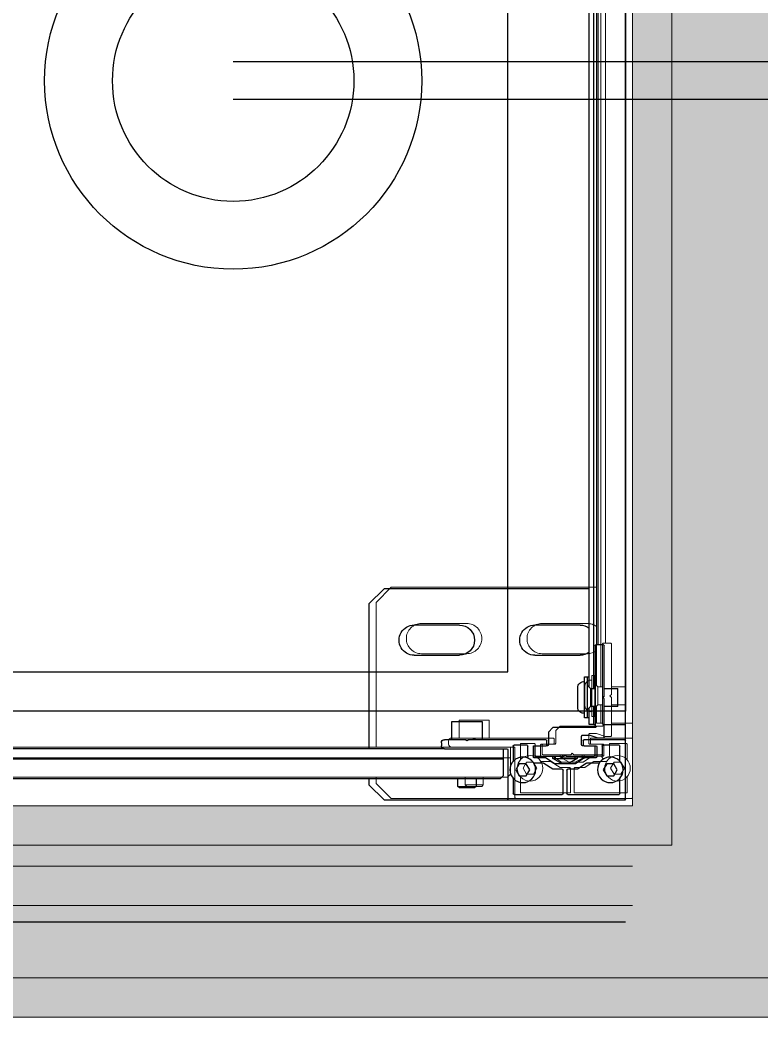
# Model space of a CAD drawing. Header units: centimetres. Extents: x 2666 to 9670, y 1889 to 5633.
# Drawn here: x 3788.61 to 3813.18, y 3242.48 to 3275.54 of the extents above; entities that cross this region are included whole.
import ezdxf

# ---------------------------------------------------------------- set-up
doc = ezdxf.new("R2010")
doc.units = ezdxf.units.CM
doc.header["$LTSCALE"] = 12.7
doc.linetypes.add('prlm_vmc', pattern=[0.282222, 0.141111, -0.141111])
for name, color, linetype, lineweight in [('B amÈnagement intÈrieur', 7, 'Continuous', 5), ('B aménagement intérieur', 7, 'Continuous', 5), ('B GÈnÈral', 7, 'Continuous', 5), ('B Général', 7, 'Continuous', 5), ('C ANNOTATIONS-prestations', 7, 'Continuous', 5), ('F REMPLISSAGE-vert clair', 7, 'Continuous', 13), ('F REMPLISSAGE-vert clair-1', 7, 'Continuous', 5), ('F REMPLISSAGE-vert foncÈ', 7, 'Continuous', 5), ('F REMPLISSAGE-vert foncé', 7, 'Continuous', 13)]:
    doc.layers.add(name, color=color, linetype=linetype, lineweight=lineweight)
doc.layers.add('MTI900_Alu', color=252, linetype='Continuous')
doc.layers.add('prlm-CHAUFF', color=4, linetype='Continuous')

# ---------------------------------------------------------------- blocks, each defined once
blk = doc.blocks.new('G 100_80')
at = {"layer": 'B Général', "color": 7, "linetype": 'Continuous', "lineweight": 5, "flags": 128}
blk.add_lwpolyline([(9.5, -45), (9.5, 45), (48.52, 45), (48.52, -45)], close=True, dxfattribs=at)
at = {"layer": 'C ANNOTATIONS-prestations', "lineweight": 5}
for p, q in [((9.5, 44.75), (9.5, 44.72)), ((9.53, 44.75), (9.5, 44.75)), ((9.5, 44.72), (9.5, 42.78)), ((13.37, 44.75), (9.53, 44.75)), ((17.5, 44.75), (13.37, 44.75)), ((13.4, 43.08), (13.4, 44.72)), ((18, 44.25), (17.5, 44.75)), ((9.68, 44.54), (9.68, 44.033)), ((11.41, 44.57), (9.71, 44.57)), ((11.44, 43.76), (11.44, 44.54)), ((11.56, 44.54), (11.56, 43.76)), ((13.19, 44.57), (11.59, 44.57)), ((13.22, 44.033), (13.22, 44.54)), ((14.45, 44.3), (14.5, 44.35)), ((14.5, 44.35), (15, 44.35)), ((15, 44.35), (15.05, 44.3)), ((13.55, 43.95), (13.65, 44.05)), ((13.65, 44.05), (44.15, 44.05)), ((15.05, 44.3), (14.45, 44.3)), ((14.45, 44.05), (14.45, 44.3)), ((15.05, 44.3), (15.05, 44.05)), ((18, 44.05), (18, 44.25)), ((9.885, 43.95), (9.769, 43.75)), ((9.769, 43.75), (9.885, 43.55)), ((10.115, 43.95), (9.885, 43.95)), ((10.231, 43.75), (10.115, 43.95)), ((10.115, 43.55), (10.231, 43.75)), ((10.803, 43.535), (11.088, 43.725)), ((11.105, 43.73), (11.41, 43.73)), ((11.59, 43.73), (11.904, 43.73)), ((11.904, 43.73), (12.197, 43.535)), ((12.785, 43.95), (12.669, 43.75)), ((12.669, 43.75), (12.785, 43.55)), ((13.015, 43.95), (12.785, 43.95)), ((13.131, 43.75), (13.015, 43.95)), ((13.015, 43.55), (13.131, 43.75)), ((13.55, 43.4), (13.55, 43.95)), ((9.68, 43.467), (9.68, 42.96)), ((9.885, 43.55), (10.115, 43.55)), ((10.364, 43.53), (10.786, 43.53)), ((10.45, 42.98), (10.45, 43.32)), ((10.48, 43.35), (10.841, 43.35)), ((10.858, 43.355), (11.142, 43.545)), ((11.1, 43.377), (11.4, 43.55)), ((11.9, 43.377), (11.1, 43.377)), ((11.1, 43.3), (11.1, 43.377)), ((11.159, 43.55), (11.841, 43.55)), ((11.177, 43.3), (11.177, 43.421)), ((11.6, 43.55), (11.9, 43.377)), ((11.823, 43.3), (11.823, 43.421)), ((11.858, 43.545), (12.15, 43.35)), ((11.9, 43.377), (11.9, 43.3)), ((12.15, 43.35), (12.52, 43.35)), ((12.214, 43.53), (12.536, 43.53)), ((12.55, 43.32), (12.55, 42.98)), ((12.785, 43.55), (13.015, 43.55)), ((13.22, 42.96), (13.22, 43.467)), ((13.55, 43.05), (13.55, 43.4)), ((13.55, 43.4), (44.25, 43.4)), ((10.27, 42.96), (10.27, 43.307)), ((10.5, 43.27), (10.5, 42.98)), ((11.45, 43.3), (10.53, 43.3)), ((11.5, 43.25), (11.45, 43.3)), ((11.55, 43.3), (11.5, 43.25)), ((12.47, 43.3), (11.55, 43.3)), ((12.5, 42.98), (12.5, 43.27)), ((12.73, 43.28), (12.73, 42.96)), ((15.5, 43.05), (13.43, 43.05)), ((15.5, 43.05), (42.27, 43.05)), ((18, 38.25), (18, 43.05)), ((9.5, 42.78), (9.5, 42.25)), ((9.53, 42.75), (10.87, 42.75)), ((9.71, 42.93), (10.24, 42.93)), ((10.2, 42.67), (10.2, 41.4)), ((10.23, 42.7), (10.395, 42.7)), ((10.405, 42.699), (10.695, 42.602)), ((10.87, 42.95), (10.48, 42.95)), ((10.87, 42.95), (10.92, 42.95)), ((10.9, 42.78), (10.9, 42.92)), ((10.95, 42.92), (10.95, 42.63)), ((12.05, 42.5), (12.05, 42.92)), ((12.08, 42.95), (12.13, 42.95)), ((12.1, 42.92), (12.1, 42.78)), ((12.52, 42.95), (12.13, 42.95)), ((12.13, 42.75), (14.7, 42.75)), ((12.76, 42.93), (13.19, 42.93)), ((14.25, 42.15), (14.25, 42.75)), ((14.7, 42.75), (14.729, 42.779)), ((14.8, 42.75), (14.7, 42.75)), ((14.771, 42.779), (14.8, 42.75)), ((14.8, 42.75), (15.5, 42.75)), ((15.25, 42.75), (15.25, 42.15)), ((15.6, 42.85), (15.6, 42.95)), ((10.5, 42.35), (11.9, 42.35)), ((10.92, 42.6), (10.705, 42.6)), ((12.05, 42.5), (11.9, 42.35)), ((9.5, 42.25), (9.5, -42.25)), ((10.2, 42.25), (9.5, 42.25)), ((10.5, 39.63), (10.5, 42.29)), ((10.55, 42.25), (10.5, 42.25)), ((10.55, 42.25), (10.55, 41.65)), ((10.55, 42.25), (10.7, 42.25)), ((10.7, 42.25), (10.7, 41.7)), ((10.7, 42.03), (10.75, 42.03)), ((10.75, 42.03), (10.75, 40.67)), ((10.75, 42.03), (10.85, 42.03)), ((10.85, 42.03), (10.85, 40.67)), ((15.25, 42.15), (14.25, 42.15)), ((10.65, 41.65), (10.75, 41.75)), ((11.08, 41.675), (11.08, 41.025)), ((9.75, 41.65), (9.75, 41.05)), ((9.75, 41.65), (10.2, 41.65)), ((10.25, 41.35), (10.2, 41.4)), ((10.2, 41.3), (10.25, 41.35)), ((10.5, 41.65), (10.65, 41.65)), ((10.65, 41.05), (10.65, 41.65)), ((10.2, 41.05), (9.75, 41.05)), ((10.2, 41.3), (10.2, 39.63)), ((10.65, 41.05), (10.5, 41.05)), ((10.55, 41.05), (10.55, -41.05)), ((10.75, 40.95), (10.65, 41.05)), ((10.7, 41), (10.7, -41)), ((10.75, 40.67), (10.7, 40.67)), ((10.85, 40.67), (10.75, 40.67)), ((12.5, 39.95), (11, 39.95)), ((16.5, 39.95), (15, 39.95)), ((10.23, 39.6), (10.47, 39.6)), ((10.4, 39.6), (10.4, -39.6)), ((11, 38.95), (12.5, 38.95)), ((15, 38.95), (16.5, 38.95)), ((17.5, 37.75), (18, 38.25)), ((10.7, 37.75), (17.5, 37.75))]:
    blk.add_line(p, q, dxfattribs=at)
at = {"layer": 'C ANNOTATIONS-prestations', "lineweight": 5, "flags": 128}
for points in [[(9.5, 44.72, -0.198912), (9.509, 44.741, -0.198912), (9.53, 44.75)], [(13.37, 44.75, -0.198912), (13.391, 44.741, -0.198912), (13.4, 44.72)], [(9.68, 44.54, -0.198912), (9.689, 44.561, -0.198912), (9.71, 44.57)], [(11.41, 44.57, -0.198912), (11.431, 44.561, -0.198912), (11.44, 44.54)], [(11.56, 44.54, -0.198912), (11.569, 44.561, -0.198912), (11.59, 44.57)], [(13.19, 44.57, -0.198912), (13.211, 44.561, -0.198912), (13.22, 44.54)], [(9.68, 44.03, -0.01196), (9.68, 44.031, -0.01196), (9.68, 44.033)], [(13.22, 44.033, -0.01196), (13.22, 44.031, -0.01196), (13.22, 44.03)], [(11.088, 43.725, -0.073633), (11.096, 43.729, -0.073633), (11.105, 43.73)], [(11.44, 43.76, -0.198912), (11.431, 43.739, -0.198912), (11.41, 43.73)], [(11.59, 43.73, -0.198912), (11.569, 43.739, -0.198912), (11.56, 43.76)], [(9.68, 43.467, -0.01196), (9.68, 43.469, -0.01196), (9.68, 43.47)], [(10.225, 43.39, -0.123554), (10.258, 43.354, -0.123554), (10.27, 43.307)], [(10.45, 43.32, -0.198912), (10.459, 43.341, -0.198912), (10.48, 43.35)], [(10.803, 43.535, -0.073633), (10.795, 43.531, -0.073633), (10.786, 43.53)], [(10.858, 43.355, -0.073633), (10.85, 43.351, -0.073633), (10.841, 43.35)], [(11.142, 43.545, -0.073633), (11.15, 43.549, -0.073633), (11.159, 43.55)], [(11.841, 43.55, -0.073633), (11.85, 43.549, -0.073633), (11.858, 43.545)], [(12.214, 43.53, -0.073633), (12.205, 43.531, -0.073633), (12.197, 43.535)], [(12.52, 43.35, -0.198912), (12.541, 43.341, -0.198912), (12.55, 43.32)], [(12.73, 43.28, -0.095961), (12.737, 43.318, -0.095961), (12.758, 43.35)], [(13.22, 43.47, -0.01196), (13.22, 43.469, -0.01196), (13.22, 43.467)], [(10.5, 43.27, -0.198912), (10.509, 43.291, -0.198912), (10.53, 43.3)], [(12.47, 43.3, -0.198912), (12.491, 43.291, -0.198912), (12.5, 43.27)], [(13.43, 43.05, -0.198912), (13.409, 43.059, -0.198912), (13.4, 43.08)], [(15.5, 43.05, -0.198912), (15.571, 43.021, -0.198912), (15.6, 42.95)], [(9.53, 42.75, -0.198912), (9.509, 42.759, -0.198912), (9.5, 42.78)], [(9.71, 42.93, -0.198912), (9.689, 42.939, -0.198912), (9.68, 42.96)], [(10.2, 42.67, -0.198912), (10.209, 42.691, -0.198912), (10.23, 42.7)], [(10.27, 42.96, -0.198912), (10.261, 42.939, -0.198912), (10.24, 42.93)], [(10.395, 42.7, -0.040241), (10.4, 42.7, -0.040241), (10.405, 42.699)], [(10.48, 42.95, -0.198912), (10.459, 42.959, -0.198912), (10.45, 42.98)], [(10.53, 42.95, -0.198912), (10.509, 42.959, -0.198912), (10.5, 42.98)], [(10.87, 42.95, -0.198912), (10.891, 42.941, -0.198912), (10.9, 42.92)], [(10.9, 42.78, -0.198912), (10.891, 42.759, -0.198912), (10.87, 42.75)], [(10.92, 42.95, -0.198912), (10.941, 42.941, -0.198912), (10.95, 42.92)], [(12.05, 42.92, -0.198912), (12.059, 42.941, -0.198912), (12.08, 42.95)], [(12.1, 42.92, -0.198912), (12.109, 42.941, -0.198912), (12.13, 42.95)], [(12.13, 42.75, -0.198912), (12.109, 42.759, -0.198912), (12.1, 42.78)], [(12.5, 42.98, -0.198912), (12.491, 42.959, -0.198912), (12.47, 42.95)], [(12.55, 42.98, -0.198912), (12.541, 42.959, -0.198912), (12.52, 42.95)], [(12.76, 42.93, -0.198912), (12.739, 42.939, -0.198912), (12.73, 42.96)], [(13.22, 42.96, -0.198912), (13.211, 42.939, -0.198912), (13.19, 42.93)], [(14.729, 42.779, -0.198912), (14.75, 42.788, -0.198912), (14.771, 42.779)], [(15.6, 42.85, -0.198912), (15.571, 42.779, -0.198912), (15.5, 42.75)], [(10.5, 42.29, -0.414214), (10.47, 42.32, -0.414214), (10.5, 42.35)], [(10.705, 42.6, -0.040241), (10.7, 42.6, -0.040241), (10.695, 42.602)], [(10.95, 42.63, -0.198912), (10.941, 42.609, -0.198912), (10.92, 42.6)], [(10.85, 41.873, -0.218554), (11.01, 41.827, -0.218554), (11.08, 41.675)], [(10.85, 41.874, -0.003145), (10.853, 41.874, -0.003145), (10.855, 41.874)], [(11.08, 41.025, -0.218554), (11.01, 40.873, -0.218554), (10.85, 40.827)], [(10.855, 40.827, -0.003145), (10.853, 40.826, -0.003145), (10.85, 40.826)], [(10.7, 39.85, -0.080612), (10.842, 39.924, -0.080612), (11, 39.95)], [(12.5, 39.95, -0.414214), (13, 39.45, -0.414214), (12.5, 38.95)], [(15, 38.95, -0.414214), (14.5, 39.45, -0.414214), (15, 39.95)], [(16.5, 39.95, -0.414214), (17, 39.45, -0.414214), (16.5, 38.95)], [(10.23, 39.6, -0.198912), (10.209, 39.609, -0.198912), (10.2, 39.63)], [(10.5, 39.63, -0.198912), (10.491, 39.609, -0.198912), (10.47, 39.6)], [(11, 38.95, -0.080612), (10.842, 38.976, -0.080612), (10.7, 39.05)]]:
    blk.add_lwpolyline(points, format="xyb", dxfattribs=at)
at = {"layer": 'C ANNOTATIONS-prestations', "lineweight": 5}
for centre in [(10, 43.75), (12.9, 43.75)]:
    blk.add_circle(centre, 0.425, dxfattribs=at)
blk = doc.blocks.new('A n1.MTI900_Alu_390')
at = {"layer": 'MTI900_Alu', "color": 1, "linetype": 'Continuous'}
for p, q in [((-4.475, 0), (-4.472, 0)), ((-4.475, -0.003), (-4.475, 0)), ((-4.472, 0), (-4.278, 0)), ((-4.278, 0), (-4.225, 0)), ((-4.225, 0), (4.225, 0)), ((-4.225, -0.07), (-4.225, 0)), ((-4.475, -0.387), (-4.475, -0.003)), ((-4.457, -0.191), (-4.457, -0.021)), ((-4.454, -0.018), (-4.4033, -0.018)), ((-4.395, -0.0385), (-4.375, -0.0269)), ((-4.375, -0.0269), (-4.355, -0.0385)), ((-4.3467, -0.018), (-4.296, -0.018)), ((-4.293, -0.021), (-4.293, -0.074)), ((-4.275, -0.003), (-4.275, -0.137)), ((-4.165, -0.025), (-4.105, -0.025)), ((-4.165, -0.025), (-4.165, -0.07)), ((-4.105, -0.07), (-4.105, -0.025)), ((-4.395, -0.0615), (-4.395, -0.0385)), ((-4.375, -0.0731), (-4.395, -0.0615)), ((-4.355, -0.0615), (-4.375, -0.0731)), ((-4.355, -0.0385), (-4.355, -0.0615)), ((-4.353, -0.0864), (-4.353, -0.1286)), ((-4.335, -0.098), (-4.335, -0.1341)), ((-4.298, -0.095), (-4.332, -0.095)), ((-4.296, -0.077), (-4.3306, -0.077)), ((-4.295, -0.137), (-4.295, -0.098)), ((-4.27, -0.073), (-4.27, -0.0895)), ((-4.2698, -0.0905), (-4.2602, -0.1195)), ((-4.267, -0.07), (-4.14, -0.07)), ((-4.135, -0.075), (-4.14, -0.07)), ((-4.13, -0.07), (-4.135, -0.075)), ((-4.13, -0.07), (-3.963, -0.07)), ((-3.96, -0.073), (-3.96, -0.097)), ((-3.96, -0.09), (3.96, -0.09)), ((-4.3535, -0.1303), (-4.3725, -0.1588)), ((-4.33, -0.195), (-4.33, -0.103)), ((-4.327, -0.1), (-4.298, -0.1)), ((-4.26, -0.142), (-4.26, -0.1205)), ((-4.235, -0.1), (-4.235, -0.24)), ((-3.963, -0.1), (-4.229, -0.1)), ((-4.225, -0.105), (-4.225, -0.1)), ((-4.225, -0.105), (-4.165, -0.105)), ((-4.225, -0.105), (-4.225, -0.12)), ((-4.225, -0.12), (-4.17, -0.12)), ((-4.203, -0.12), (-4.203, -0.125)), ((-4.203, -0.125), (-4.067, -0.125)), ((-4.203, -0.125), (-4.203, -0.135)), ((-4.165, -0.115), (-4.175, -0.125)), ((-4.165, -0.1), (-4.165, -0.115)), ((-4.105, -0.115), (-4.165, -0.115)), ((-4.105, -0.115), (-4.105, -0.1)), ((-4.105, -0.105), (4.105, -0.105)), ((-4.095, -0.125), (-4.105, -0.115)), ((-4.1, -0.12), (4.1, -0.12)), ((-4.067, -0.125), (-4.067, -0.12)), ((-4.067, -0.135), (-4.067, -0.125)), ((-3.775, -0.12), (-3.775, -0.8)), ((-4.373, -0.1605), (-4.373, -0.191)), ((-4.3377, -0.16), (-4.355, -0.19)), ((-4.3355, -0.1358), (-4.3545, -0.1642)), ((-4.3377, -0.24), (-4.3377, -0.16)), ((-4.33, -0.16), (-4.3377, -0.16)), ((-4.295, -0.137), (-4.295, -0.142)), ((-4.278, -0.14), (-4.292, -0.14)), ((-4.292, -0.145), (-4.263, -0.145)), ((-4.203, -0.135), (-4.067, -0.135)), ((-4.1675, -0.158), (-4.1025, -0.158)), ((-3.995, -0.3), (-3.995, -0.15)), ((-3.895, -0.15), (-3.895, -0.3)), ((-4.376, -0.194), (-4.454, -0.194)), ((-4.355, -0.1659), (-4.355, -0.2341)), ((-4.33, -0.1677), (-4.3421, -0.1677)), ((-4.325, -0.2), (-4.33, -0.195)), ((-4.457, -0.369), (-4.457, -0.209)), ((-4.454, -0.206), (-4.376, -0.206)), ((-4.373, -0.209), (-4.373, -0.2404)), ((-4.355, -0.21), (-4.3377, -0.24)), ((-4.33, -0.205), (-4.325, -0.2)), ((-4.33, -0.297), (-4.33, -0.205)), ((-4.373, -0.2404), (-4.3535, -0.2697)), ((-4.3545, -0.2358), (-4.335, -0.265)), ((-4.33, -0.2323), (-4.3421, -0.2323)), ((-4.3377, -0.24), (-4.33, -0.24)), ((-4.295, -0.258), (-4.295, -0.263)), ((-4.295, -0.302), (-4.295, -0.263)), ((-4.25, -0.255), (-4.292, -0.255)), ((-4.292, -0.26), (-4.278, -0.26)), ((-4.275, -0.263), (-4.275, -0.52)), ((-4.25, -0.255), (-4.235, -0.24)), ((-4.353, -0.2714), (-4.353, -0.3036)), ((-4.335, -0.265), (-4.335, -0.302)), ((-4.395, -0.3285), (-4.375, -0.3169)), ((-4.395, -0.3515), (-4.395, -0.3285)), ((-4.375, -0.3169), (-4.355, -0.3285)), ((-4.355, -0.3285), (-4.355, -0.3515)), ((-4.332, -0.305), (-4.298, -0.305)), ((-4.328, -0.323), (-4.296, -0.323)), ((-4.298, -0.3), (-4.327, -0.3)), ((-4.293, -0.326), (-4.293, -0.369)), ((-4.375, -0.3631), (-4.395, -0.3515)), ((-4.355, -0.3515), (-4.375, -0.3631)), ((-4.475, -0.8), (-4.475, -0.387)), ((-4.308, -0.39), (-4.472, -0.39)), ((-4.4033, -0.372), (-4.454, -0.372)), ((-4.296, -0.372), (-4.3467, -0.372)), ((-4.305, -0.6), (-4.305, -0.393)), ((-4.395, -0.405), (-4.405, -0.415)), ((-4.405, -0.415), (-4.405, -3.465)), ((-4.34, -0.405), (-4.395, -0.405)), ((-4.305, -0.405), (-4.34, -0.405)), ((-4.34, -0.405), (-4.34, -3.475)), ((-4.43, -0.495), (-4.435, -0.5)), ((-4.43, -0.555), (-4.43, -0.495)), ((-4.405, -0.495), (-4.43, -0.495)), ((-4.215, -0.475), (-4.275, -0.475)), ((-4.215, -0.575), (-4.215, -0.475)), ((-4.435, -0.5), (-4.435, -0.55)), ((-4.275, -0.52), (-4.2779, -0.5229)), ((-4.2779, -0.5271), (-4.275, -0.53)), ((-4.275, -0.53), (-4.275, -0.52)), ((-4.435, -0.55), (-4.43, -0.555)), ((-4.43, -0.555), (-4.405, -0.555)), ((-4.275, -0.53), (-4.275, -0.6)), ((-3.995, -0.7), (-3.995, -0.55)), ((-3.895, -0.55), (-3.895, -0.7)), ((-4.275, -0.575), (-4.215, -0.575)), ((-4.305, -0.6), (-4.305, -3.277)), ((-4.285, -0.61), (-4.295, -0.61)), ((-4.425, -0.85), (-4.475, -0.8)), ((-3.775, -0.8), (-3.825, -0.85)), ((-4.405, -0.85), (-4.425, -0.85)), ((-3.825, -0.85), (-4.305, -0.85))]:
    blk.add_line(p, q, dxfattribs=at)
for centre in [(-4.375, -0.05), (-4.375, -0.34)]:
    blk.add_circle(centre, 0.0425, dxfattribs=at)
for centre, radius, start, end in [((-4.472, -0.003), 0.003, 90, 180), ((-4.278, -0.003), 0.003, 0, 90), ((-4.454, -0.021), 0.003, 90, 180), ((-4.4033, -0.021), 0.003, 84.5182, 90), ((-4.3467, -0.021), 0.003, 90, 95.4817), ((-4.296, -0.021), 0.003, 0, 90), ((-4.3306, -0.067), 0.01, 213.6525, 270), ((-4.332, -0.098), 0.003, 90, 180), ((-4.298, -0.098), 0.003, 0, 90), ((-4.296, -0.074), 0.003, 270, 0), ((-4.267, -0.073), 0.003, 90, 180), ((-4.267, -0.0895), 0.003, 180, 198.4349), ((-4.232, -0.1), 0.003, 0, 180), ((-3.963, -0.073), 0.003, 0, 90), ((-3.963, -0.097), 0.003, 270, 0), ((-4.356, -0.1286), 0.003, 326.3099, 0), ((-4.327, -0.103), 0.003, 90, 180), ((-4.298, -0.103), 0.003, 0, 90), ((-4.263, -0.1205), 0.003, 0, 18.4349), ((-3.945, -0.15), 0.05, 143.1301, 180), ((-3.945, -0.15), 0.05, 0, 36.8699), ((-4.37, -0.1605), 0.003, 146.3099, 180), ((-4.352, -0.1659), 0.003, 146.3099, 180), ((-4.338, -0.1341), 0.003, 326.3099, 0), ((-4.292, -0.137), 0.003, 180, 270), ((-4.292, -0.142), 0.003, 180, 270), ((-4.278, -0.137), 0.003, 270, 0), ((-4.263, -0.142), 0.003, 270, 0), ((-4.1675, -0.138), 0.02, 171.3731, 270), ((-4.1675, -0.133), 0.02, 185.7392, 187.1808), ((-4.1025, -0.138), 0.02, 270, 8.6269), ((-4.1025, -0.133), 0.02, 352.8192, 354.2608), ((-4.454, -0.191), 0.003, 180, 270), ((-4.376, -0.191), 0.003, 270, 0), ((-4.454, -0.209), 0.003, 90, 180), ((-4.376, -0.209), 0.003, 0, 90), ((-4.352, -0.2341), 0.003, 180, 213.6901), ((-4.292, -0.258), 0.003, 90, 180), ((-4.292, -0.263), 0.003, 90, 180), ((-4.278, -0.263), 0.003, 0, 90), ((-4.356, -0.2714), 0.003, 0, 33.6901), ((-4.327, -0.297), 0.003, 180, 270), ((-4.298, -0.297), 0.003, 270, 0), ((-4.332, -0.302), 0.003, 180, 270), ((-4.328, -0.333), 0.01, 90, 133.851), ((-4.298, -0.302), 0.003, 270, 0), ((-4.296, -0.326), 0.003, 0, 90), ((-3.945, -0.3), 0.05, 180, 0), ((-4.472, -0.387), 0.003, 180, 270), ((-4.454, -0.369), 0.003, 180, 270), ((-4.4033, -0.369), 0.003, 270, 275.4818), ((-4.3467, -0.369), 0.003, 264.5182, 270), ((-4.308, -0.393), 0.003, 0, 90), ((-4.296, -0.369), 0.003, 270, 0), ((-4.2758, -0.525), 0.003, 135, 225), ((-3.945, -0.55), 0.05, 0, 180), ((-4.295, -0.6), 0.01, 180, 270), ((-4.285, -0.6), 0.01, 270, 0), ((-3.945, -0.7), 0.05, 180, 0)]:
    blk.add_arc(centre, radius, start, end, dxfattribs=at)
blk = doc.blocks.new('xi.thema+')
at = {"layer": 'prlm-CHAUFF', "color": 7, "linetype": 'prlm_vmc', "ltscale": 30}
blk.add_lwpolyline([(-27.9, 0), (-27.9, 34.4)], dxfattribs=at)
at = {"layer": 'prlm-CHAUFF', "color": 0}
blk.add_lwpolyline([(-20.9, 0), (-20.9, 34.4), (20.9, 34.4), (20.9, 0)], close=True, dxfattribs=at)
for radius in [6.25, 4]:
    blk.add_circle((0, 13), radius, dxfattribs=at)
blk = doc.blocks.new('xi.uta-yzen-d')
at = {"layer": 'prlm-CHAUFF', "ltscale": 50}
blk.add_lwpolyline([(-40.5, 20.62), (-40.5, 3.9), (40.5, 3.9), (40.5, 20.62)], close=True, dxfattribs=at)

msp = doc.modelspace()

# ---------------------------------------------------------------- hatches: boundary and pattern name
at = {"layer": 'B amÈnagement intÈrieur', "linetype": 'Continuous', "lineweight": 0, "true_color": 0xc0dcc0}
for points in [[(3810.22, 3339.476), (3808.92, 3339.476), (3808.92, 3249.476), (3810.22, 3249.476), (3810.22, 3248.176), (3814.62, 3248.176), (3814.62, 3249.476), (3815.92, 3249.476), (3815.92, 3339.476), (3814.62, 3339.476), (3814.62, 3340.776), (3810.22, 3340.776)], [(3810.22, 3248.176), (3810.22, 3249.476), (3769.92, 3249.476), (3769.92, 3242.476), (3862.92, 3242.476), (3861.62, 3243.776), (3859.22, 3248.176), (3857.92, 3249.476), (3814.62, 3249.476), (3814.62, 3248.176)]]:
    msp.add_hatch(color=9, dxfattribs=at).paths.add_polyline_path(points)

# ---------------------------------------------------------------- linework, layer by layer
at = {"layer": 'B aménagement intérieur', "color": 98, "linetype": 'Continuous', "lineweight": 13, "true_color": 0x004400}
for p, q in [((3808.92, 3249.476), (3808.92, 3339.476)), ((3808.92, 3249.476), (3769.92, 3249.476)), ((3862.92, 3242.476), (3769.92, 3242.476))]:
    msp.add_line(p, q, dxfattribs=at)
at = {"layer": 'B GÈnÈral', "color": 9, "linetype": 'Continuous', "true_color": 0xc0dcc0}
msp.add_solid([(3808.92, 3247.476), (3808.92, 3242.476), (3624.92, 3247.476), (3619.92, 3242.476)], dxfattribs=at)
at = {"layer": 'B Général', "color": 98, "linetype": 'Continuous', "lineweight": 13, "true_color": 0x004400}
for p, q in [((3808.92, 3247.476), (3676.457, 3247.476)), ((3808.92, 3242.476), (3732.92, 3242.476))]:
    msp.add_line(p, q, dxfattribs=at)
at = {"layer": 'F REMPLISSAGE-vert clair'}
for p, q in [((3810.22, 3249.476), (3810.22, 3339.476)), ((3810.22, 3249.476), (3810.22, 3248.176)), ((3810.22, 3248.176), (3769.92, 3248.176)), ((3808.92, 3246.176), (3623.62, 3246.176)), ((3808.92, 3243.776), (3621.22, 3243.776)), ((3861.62, 3243.776), (3769.92, 3243.776))]:
    msp.add_line(p, q, dxfattribs=at)
at = {"layer": 'F REMPLISSAGE-vert clair-1', "color": 9, "linetype": 'Continuous', "true_color": 0xc0dcc0}
for points in [[(3814.62, 3340.776), (3810.22, 3340.776), (3814.62, 3248.176), (3810.22, 3248.176)], [(3769.92, 3243.776), (3861.62, 3243.776), (3769.92, 3248.176), (3859.22, 3248.176)], [(3808.92, 3243.776), (3808.92, 3246.176), (3621.22, 3243.776), (3623.62, 3246.176)]]:
    msp.add_solid(points, dxfattribs=at)
at = {"layer": 'F REMPLISSAGE-vert foncÈ', "color": 54, "linetype": 'Continuous', "true_color": 0x99aa00}
for points in [[(3810.22, 3339.476), (3808.92, 3339.476), (3810.22, 3249.476), (3808.92, 3249.476)], [(3810.22, 3248.176), (3810.22, 3249.476), (3769.92, 3248.176), (3769.92, 3249.476)], [(3808.92, 3246.176), (3808.92, 3247.476), (3623.62, 3246.176), (3624.92, 3247.476)], [(3808.92, 3242.476), (3808.92, 3243.776), (3619.92, 3242.476), (3621.22, 3243.776)], [(3769.92, 3242.476), (3862.92, 3242.476), (3769.92, 3243.776), (3861.62, 3243.776)]]:
    msp.add_solid(points, dxfattribs=at)
at = {"layer": 'F REMPLISSAGE-vert foncé', "color": 98, "linetype": 'Continuous', "lineweight": 13, "true_color": 0x004400}
for p, q in [((3808.92, 3249.476), (3808.92, 3339.476)), ((3808.92, 3249.476), (3769.92, 3249.476)), ((3808.92, 3247.476), (3624.92, 3247.476)), ((3808.92, 3242.476), (3619.92, 3242.476)), ((3862.92, 3242.476), (3769.92, 3242.476))]:
    msp.add_line(p, q, dxfattribs=at)
at = {"layer": 'F REMPLISSAGE-vert foncé'}
for p, q in [((3810.22, 3249.476), (3810.22, 3339.476)), ((3810.22, 3248.176), (3769.92, 3248.176)), ((3808.92, 3246.176), (3623.62, 3246.176)), ((3808.92, 3243.776), (3621.22, 3243.776)), ((3861.62, 3243.776), (3769.92, 3243.776))]:
    msp.add_line(p, q, dxfattribs=at)
at = {"layer": 'prlm-CHAUFF', "ltscale": 50}
for p, q in [((3825.447, 3274.149), (3795.68, 3274.149)), ((3825.447, 3272.899), (3795.68, 3272.899))]:
    msp.add_line(p, q, dxfattribs=at)

# ---------------------------------------------------------------- block references
at = {"layer": 'B aménagement intérieur', "color": 7, "rotation": 180}
msp.add_blockref('G 100_80', (3818.42, 3294.476), dxfattribs=at)
at = {"layer": 'prlm-CHAUFF', "xscale": -9.999999999999975, "yscale": 9.999999999999975, "zscale": 9.999999999999975, "rotation": 270.0001153397708}
msp.add_blockref('A n1.MTI900_Alu_390', (3808.68, 3294.424), dxfattribs=at)
at = {"layer": 'prlm-CHAUFF'}
for name, p, rotation in [('xi.uta-yzen-d', (3808.68, 3294.424), 90.00011533963543), ('xi.thema+', (3808.68, 3273.524), 90)]:
    msp.add_blockref(name, p, dxfattribs=dict(at, rotation=rotation))

doc.saveas('drawing.dxf')
